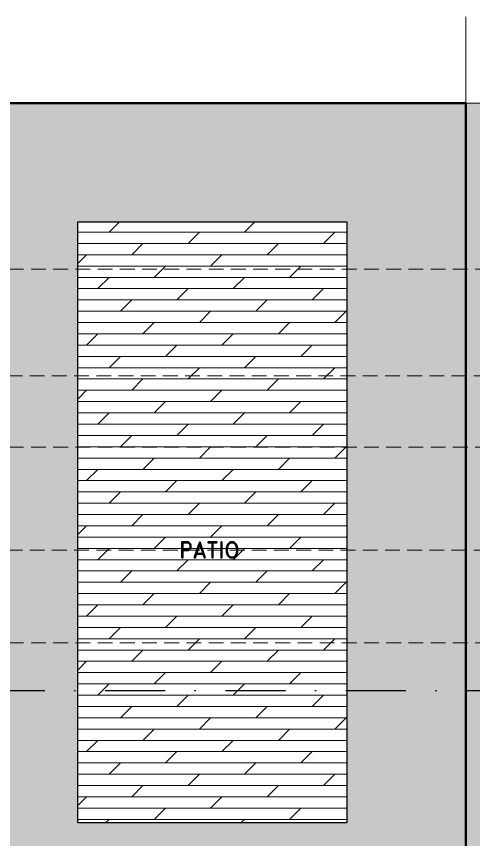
# Model space of a CAD drawing. Header units: millimetres. Extents: x -9564 to 494436, y -140371 to 4257.
# Drawn here: x 9773 to 13633, y -6162 to 781 of the extents above; entities that cross this region are included whole.
import ezdxf
from ezdxf.enums import TextEntityAlignment as Align

# ---------------------------------------------------------------- set-up
doc = ezdxf.new("R2010")
doc.units = ezdxf.units.MM
doc.header["$MEASUREMENT"] = 0
for name, pattern in [('DASHDOTX2', [50.8, 25.4, -12.7, 0, -12.7]), ('DASHED2', [0.375, 0.25, -0.125]), ('HIDDEN2', [0.1875, 0.125, -0.0625])]:
    doc.linetypes.add(name, pattern=pattern)
for name, color, linetype, lineweight in [('09-Arsiran', 8, 'Continuous', 5), ('8', 8, 'Continuous', 5), ('AS', 8, 'HIDDEN2', 5), ('LEGEND', 1, 'DASHED2', 50)]:
    doc.layers.add(name, color=color, linetype=linetype, lineweight=lineweight)
doc.layers.add('1', color=5, linetype='Continuous')
doc.styles.add('HAND', font='ROMAND.SHX', dxfattribs={"width": 0.8, "height": 250})

# ---------------------------------------------------------------- blocks, each defined once
blk = doc.blocks.new('pot')
at = {"layer": '1', "linetype": 'DASHDOTX2', "ltscale": 0.02}
blk.add_lwpolyline([(200.0932, 164.2958), (200.0932, 163.9187), (225.016, 163.9187), (225.016, 164.2958)], dxfattribs=at)
blk = doc.blocks.new('as1')
at = {"layer": 'AS'}
for p, q in [((137.0131, 168.628), (158.5787, 168.628)), ((139.8733, 168.628), (158.5787, 168.628)), ((137.0131, 167.228), (158.5787, 167.228)), ((136.4396, 166.328), (158.5787, 166.328)), ((137.0131, 165.728), (158.5787, 165.728)), ((136.4396, 164.858), (158.5787, 164.858)), ((137.0131, 164.078), (158.5787, 164.078))]:
    blk.add_line(p, q, dxfattribs=at)

msp = doc.modelspace()

# ---------------------------------------------------------------- hatches: boundary and pattern name
at = {"layer": '09-Arsiran'}
h = msp.add_hatch(dxfattribs=at)
h.set_pattern_fill('CROSS', color=256, scale=9.999998)
h.set_pattern_definition([(0, (-272812.713, -189157.754), (63.499988, 63.499988), [31.749994, -95.249982]), (90, (-272796.84, -189173.63), (-63.499988, 63.499988), [31.749994, -95.249982])])
h.paths.add_polyline_path([(13566.8391, 48.292), (9691.8398, 48.292), (9691.8398, -7026.706), (13566.8391, -7026.706)])
h.paths.add_polyline_path([(12561.8393, -6021.7062), (10291.8397, -6021.7062), (10291.8397, -951.7071), (12561.8393, -951.7071)], flags=16)
h = msp.add_hatch(dxfattribs=at)
h.set_pattern_fill('DOLMIT', color=256, scale=14.999997)
h.set_pattern_definition([(0, (-272812.71, -189157.75), (0, 95.249982), []), (45, (-272812.71, -189157.75), (-190.49983, 190.49983), [134.70382, -269.40763])])
h.paths.add_polyline_path([(10291.8397, -6021.7062), (12561.8393, -6021.7062), (12561.8393, -951.7071), (10291.8397, -951.7071)])
at = {"layer": '8', "transparency": 33554687}
h = msp.add_hatch(dxfattribs=at)
h.set_pattern_fill('GRASS', color=256, scale=4.999999)
h.set_pattern_definition([(90, (-205866.4, -168824.07), (-89.802544, 89.802544), [23.812496, -155.792593]), (45, (-205866.4, -168824.07), (-89.802544, 89.802544), [23.812496, -103.18748]), (135, (-205866.4, -168824.07), (-89.802544, -89.802544), [23.812496, -103.18748])])
h.paths.add_polyline_path([(17661.8384, -13801.7047), (13566.8391, -13801.7047), (13566.8391, -17751.7039), (17661.8384, -17751.7039)])
h.paths.add_polyline_path([(17661.8384, -13101.7048), (13566.8391, -13101.7048), (13566.8391, -13801.7047), (17661.8384, -13801.7047)])
h.paths.add_polyline_path([(17661.8384, -12401.7049), (13566.8391, -12401.7049), (13566.8391, -13101.7048), (17661.8384, -13101.7048)])
h.paths.add_polyline_path([(17661.8384, -10601.7053), (13566.8391, -10601.7053), (13566.8391, -12401.7049), (17661.8384, -12401.7049)])
h.paths.add_polyline_path([(17661.8384, -9301.7055), (13566.8391, -9301.7055), (13566.8391, -10601.7053), (17661.8384, -10601.7053)])
h.paths.add_polyline_path([(17661.8384, -7101.7059), (13566.8391, -7101.7059), (13566.8391, -9301.7055), (17661.8384, -9301.7055)])
h.paths.add_polyline_path([(17661.8384, -4501.7064), (13566.8391, -4501.7064), (13566.8391, -7101.7059), (17661.8384, -7101.7059)])
h.paths.add_polyline_path([(17661.8384, -3721.7067), (13566.8391, -3721.7067), (13566.8391, -4501.7064), (17661.8384, -4501.7064)])
h.paths.add_polyline_path([(17661.8384, -2851.7067), (13566.8391, -2851.7067), (13566.8391, -3721.7067), (17661.8384, -3721.7067)])
h.paths.add_polyline_path([(17661.8384, -2251.7069), (13566.8391, -2251.7069), (13566.8391, -2851.7067), (17661.8384, -2851.7067)])
h.paths.add_polyline_path([(17661.8384, -1351.707), (13566.8391, -1351.707), (13566.8391, -2251.7069), (17661.8384, -2251.7069)])
h.paths.add_polyline_path([(17661.8384, 48.2927), (13566.8391, 48.2927), (13566.8391, -1351.707), (17661.8384, -1351.707)])
h.paths.add_polyline_path([(12756.7883, -12816.9723), (14045.7166, -12816.9722), (14045.7166, -12614.4722), (12756.7882, -12614.4723)], flags=9)

# ---------------------------------------------------------------- linework, layer by layer
for points in [[(13566.8391, -7026.706), (9691.8398, -7026.706), (9691.8398, 48.292), (13566.8391, 48.292)], [(10291.8397, -951.7071), (12561.8393, -951.7071), (12561.8393, -6021.7062), (10291.8397, -6021.7062)]]:
    msp.add_lwpolyline(points, close=True)
msp.add_line((9691.8398, 48.2927), (15561.8387, 48.2927), dxfattribs=at)
at = {"layer": 'AS'}
msp.add_line((13566.8391, 780.7639), (13566.8391, -20640.0775), dxfattribs=at)
at = {"layer": 'LEGEND'}
msp.add_lwpolyline([(9691.8398, 48.2927), (13566.8391, 48.2927), (13566.8391, -7026.706), (9691.8398, -7026.706)], close=True, dxfattribs=at)

# ---------------------------------------------------------------- block references
at = {"xscale": 999.9998119083025, "yscale": 999.9998119083025, "zscale": 999.9998119083025}
for name, p in [('pot', (-203796.8411, -168824.0698)), ('as1', (-139866.4142, -168579.6489))]:
    msp.add_blockref(name, p, dxfattribs=at)

# ---------------------------------------------------------------- texts
at = {"color": 4, "style": 'HAND'}
msp.add_attdef('PATIO', text='%%UDENAH LANTAI DASAR', height=134.999975, rotation=0.00000365, dxfattribs=at).set_placement((11402.6113, -3719.3902), align=Align.MIDDLE)

doc.saveas('drawing.dxf')
